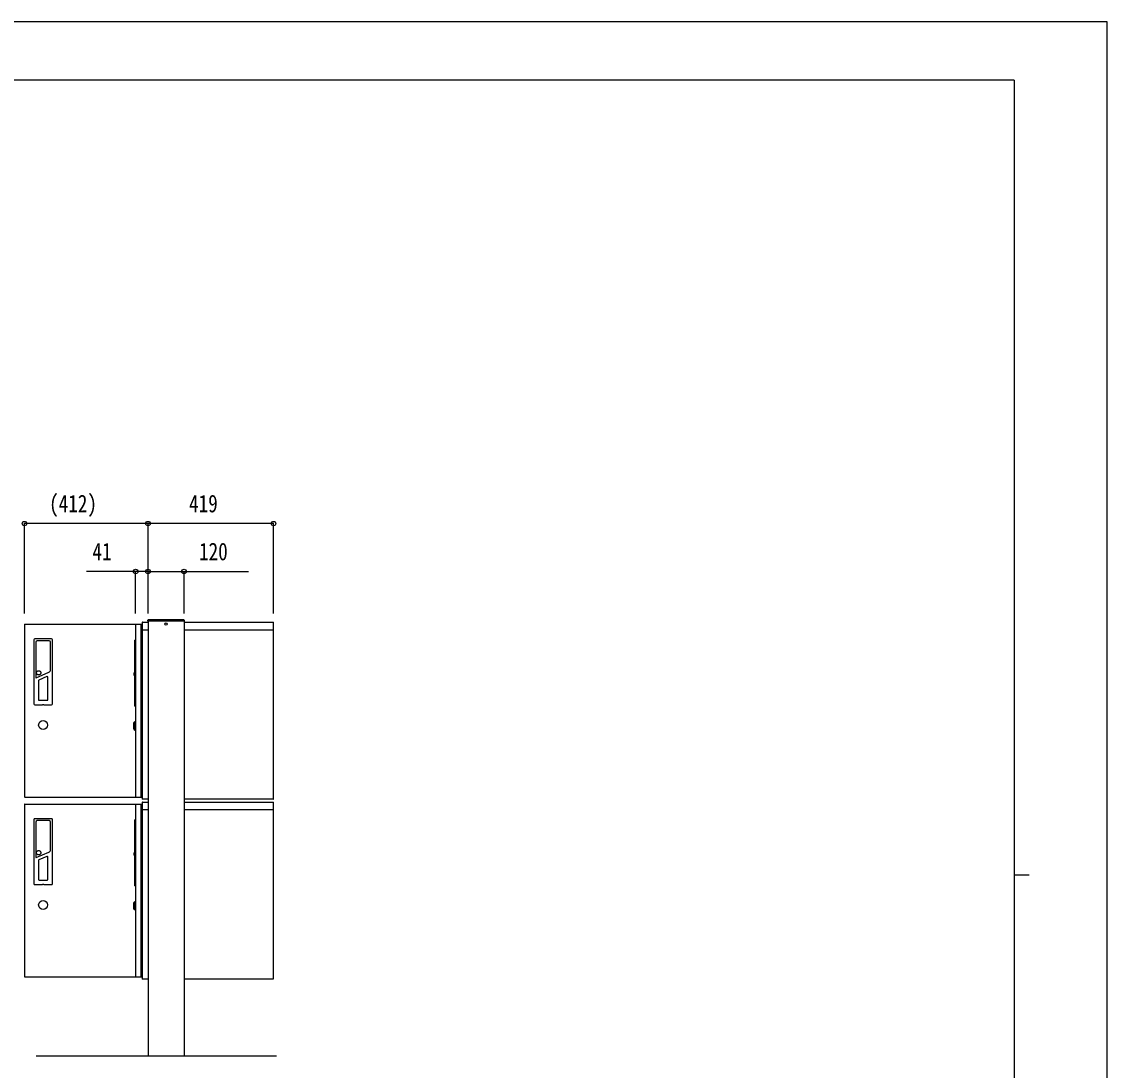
# Model space of a CAD drawing. Units: millimetres, scale not verified. Extents: x -4205 to 4205, y -2970 to 2970.
# Drawn here: x 586 to 4205, y -528 to 2970 of the extents above; entities that cross this region are included whole.
import ezdxf
from ezdxf.enums import TextEntityAlignment as Align

# ---------------------------------------------------------------- set-up
doc = ezdxf.new("R2010")
doc.units = ezdxf.units.MM
doc.header["$LTSCALE"] = 16
for name, color, linetype in [('0-3_YKK_13', 4, 'Continuous'), ('0-4_YKK_A1', 4, 'Continuous'), ('0-5_YKK_D', 6, 'Continuous'), ('0-6_YKK_ZWAK', 7, 'Continuous'), ('0-7_YSS_K', 3, 'Continuous')]:
    doc.layers.add(name, color=color, linetype=linetype)
doc.styles.add('ＭＳ ゴシック', font='')
doc.styles.get('ＭＳ ゴシック').set_extended_font_data('MS Gothic')

msp = doc.modelspace()

# ---------------------------------------------------------------- linework, layer by layer
at = {"layer": '0-3_YKK_13'}
for p, q in [((595.02, 959), (595.02, 385)), ((596.02, 960), (987.02, 960)), ((965.62, 959), (965.62, 385)), ((966.62, 960), (981.62, 960)), ((982.62, 959), (982.62, 385)), ((987.02, 950), (982.62, 950)), ((987.02, 966), (987.02, 942)), ((987.02, 942), (987.02, 940)), ((1007.02, 941), (987.02, 941)), ((988.02, 967), (988.12, 967)), ((988.09, 967), (988.02, 967)), ((988.09, 967), (988.08, 967.08)), ((988.09, 967), (1007.02, 967)), ((1006.52, 971), (1006.71, 974.12)), ((1007.52, 971), (1006.52, 971)), ((1126.52, 971), (1007.52, 971)), ((1008.71, 976), (1125.33, 976)), ((1127.52, 971), (1126.52, 971)), ((1127.02, 967), (1424.62, 967)), ((1425.62, 941), (1127.02, 941)), ((1127.33, 974.12), (1127.52, 971)), ((1424.62, 967), (1425.01, 966.92)), ((1425.62, 378), (1425.62, 966.06)), ((626.42, 908.76), (626.42, 694.76)), ((685.42, 911.76), (629.42, 911.76)), ((677.32, 905.17), (637.52, 905.17)), ((688.42, 694.76), (688.42, 908.76)), ((964.62, 907.5), (962.62, 907.5)), ((962.62, 904.5), (962.62, 907.5)), ((964.62, 904.5), (964.62, 907.5)), ((964.62, 906.5), (965.62, 906.5)), ((987.02, 940), (987.02, 379)), ((632.61, 900.26), (632.61, 782.72)), ((682.23, 809.04), (682.23, 900.26)), ((962.62, 690.5), (962.62, 904.5)), ((964.62, 690.5), (964.62, 904.5)), ((633.88, 781.88), (676.21, 799.92)), ((962.34, 800.5), (962.19, 800.48)), ((962.62, 800.51), (962.34, 800.5)), ((641.42, 771.44), (641.42, 709.26)), ((669.94, 785.58), (643.25, 774.2)), ((673.42, 709.26), (673.42, 783.28)), ((960.82, 788.32), (960.88, 788.17)), ((961.29, 787.92), (962.62, 787.89)), ((629.42, 691.76), (655.42, 691.76)), ((643.92, 706.76), (670.92, 706.76)), ((655.42, 691.76), (655.42, 691.78)), ((659.42, 691.78), (655.42, 691.78)), ((659.42, 691.76), (659.42, 691.78)), ((659.42, 691.78), (685.42, 691.78)), ((659.42, 691.76), (685.42, 691.76)), ((962.62, 687.5), (962.62, 690.5)), ((964.62, 687.5), (964.62, 690.5)), ((964.62, 688.2), (965.62, 688.2)), ((962.62, 687.5), (964.62, 687.5)), ((959.62, 626.5), (958.82, 625.7)), ((958.82, 625.7), (958.82, 622.6)), ((958.82, 622.6), (958.84, 622.51)), ((958.82, 619.4), (958.83, 619.45)), ((958.82, 619.4), (958.82, 616.3)), ((958.82, 616.3), (959.62, 615.5)), ((958.83, 619.46), (958.83, 619.45)), ((959.12, 622.3), (959.52, 622.3)), ((959.52, 619.7), (959.12, 619.7)), ((959.52, 622.3), (959.52, 622.25)), ((959.52, 622.25), (959.62, 622.25)), ((959.52, 622.25), (959.52, 619.75)), ((959.52, 619.75), (959.52, 619.7)), ((959.62, 619.75), (959.52, 619.75)), ((959.62, 610.3), (959.62, 631.7)), ((959.92, 621), (959.92, 632)), ((959.92, 610), (959.92, 621)), ((965.22, 636), (960.32, 632.6)), ((960.32, 632.6), (960.32, 609.4)), ((965.52, 636), (965.22, 636)), ((965.22, 636), (965.22, 606)), ((965.52, 636), (965.52, 606)), ((965.62, 630.92), (965.52, 630.92)), ((965.52, 629.84), (965.62, 629.84)), ((965.62, 628.76), (965.52, 628.76)), ((965.62, 628.41), (965.52, 628.41)), ((959.62, 610.3), (959.92, 610)), ((959.92, 610), (960.32, 610)), ((960.32, 609.4), (965.22, 606)), ((965.22, 606), (965.52, 606)), ((965.62, 611.08), (965.52, 611.08)), ((596.02, 384), (987.02, 384)), ((966.62, 384), (981.62, 384)), ((987.02, 394), (982.62, 394)), ((987.02, 366), (987.02, 342)), ((988.02, 378), (988.02, 377)), ((1007.02, 377), (988.02, 377)), ((988.02, 367), (988.12, 367)), ((988.09, 367), (988.02, 367)), ((988.09, 367), (988.08, 367.08)), ((988.09, 367), (1007.02, 367)), ((1424.55, 377), (1127.02, 377)), ((1127.02, 367), (1424.62, 367)), ((1424.55, 377), (1424.62, 377)), ((1424.62, 367), (1425.01, 366.92)), ((1425.62, 378), (1425.55, 377.62)), ((1425.62, -222), (1425.62, 366.06)), ((595.02, 359), (595.02, -215)), ((596.02, 360), (987.02, 360)), ((965.62, 359), (965.62, -215)), ((966.62, 360), (981.62, 360)), ((982.62, 359), (982.62, -215)), ((987.02, 350), (982.62, 350)), ((987.02, 342), (987.02, 340)), ((1007.02, 341), (987.02, 341)), ((987.02, 340), (987.02, -221)), ((1425.62, 341), (1127.02, 341)), ((626.42, 308.76), (626.42, 94.76)), ((685.42, 311.76), (629.42, 311.76)), ((632.61, 300.26), (632.61, 182.72)), ((677.32, 305.17), (637.52, 305.17)), ((682.23, 209.04), (682.23, 300.26)), ((688.42, 94.76), (688.42, 308.76)), ((964.62, 307.5), (962.62, 307.5)), ((962.62, 304.5), (962.62, 307.5)), ((962.62, 90.5), (962.62, 304.5)), ((964.62, 304.5), (964.62, 307.5)), ((964.62, 306.5), (965.62, 306.5)), ((964.62, 90.5), (964.62, 304.5)), ((633.88, 181.88), (676.21, 199.92)), ((669.94, 185.58), (643.25, 174.2)), ((673.42, 109.26), (673.42, 183.28)), ((960.82, 188.32), (960.88, 188.17)), ((961.29, 187.92), (962.62, 187.89)), ((962.34, 200.5), (962.19, 200.48)), ((962.62, 200.51), (962.34, 200.5)), ((641.42, 171.44), (641.42, 109.26)), ((629.42, 91.76), (655.42, 91.76)), ((643.92, 106.76), (670.92, 106.76)), ((655.42, 91.76), (655.42, 91.78)), ((659.42, 91.78), (655.42, 91.78)), ((659.42, 91.76), (659.42, 91.78)), ((659.42, 91.78), (685.42, 91.78)), ((659.42, 91.76), (685.42, 91.76)), ((962.62, 87.5), (962.62, 90.5)), ((962.62, 87.5), (964.62, 87.5)), ((964.62, 87.5), (964.62, 90.5)), ((964.62, 88.2), (965.62, 88.2)), ((959.62, 26.5), (958.82, 25.7)), ((958.82, 25.7), (958.82, 22.6)), ((958.82, 22.6), (958.84, 22.51)), ((958.82, 19.4), (958.83, 19.45)), ((958.82, 19.4), (958.82, 16.3)), ((958.82, 16.3), (959.62, 15.5)), ((958.83, 19.46), (958.83, 19.45)), ((959.12, 22.3), (959.52, 22.3)), ((959.52, 19.7), (959.12, 19.7)), ((959.52, 22.3), (959.52, 22.25)), ((959.52, 22.25), (959.62, 22.25)), ((959.52, 22.25), (959.52, 19.75)), ((959.52, 19.75), (959.52, 19.7)), ((959.62, 19.75), (959.52, 19.75)), ((959.62, 10.3), (959.62, 31.7)), ((959.62, 10.3), (959.92, 10)), ((959.92, 21), (959.92, 32)), ((959.92, 10), (959.92, 21)), ((959.92, 10), (960.32, 10)), ((965.22, 36), (960.32, 32.6)), ((960.32, 32.6), (960.32, 9.4)), ((960.32, 9.4), (965.22, 6)), ((965.52, 36), (965.22, 36)), ((965.22, 36), (965.22, 6)), ((965.22, 6), (965.52, 6)), ((965.52, 36), (965.52, 6)), ((965.62, 30.92), (965.52, 30.92)), ((965.52, 29.84), (965.62, 29.84)), ((965.62, 28.76), (965.52, 28.76)), ((965.62, 28.41), (965.52, 28.41)), ((965.62, 11.08), (965.52, 11.08)), ((596.02, -216), (987.02, -216)), ((966.62, -216), (981.62, -216)), ((987.02, -206), (982.62, -206)), ((988.02, -222), (988.02, -223)), ((1007.02, -223), (988.02, -223)), ((1424.55, -223), (1127.02, -223)), ((1424.55, -223), (1424.62, -223)), ((1425.62, -222), (1425.55, -222.38))]:
    msp.add_line(p, q, dxfattribs=at)
for points in [[(1424.62, 967), (1424.62, 966.99), (1424.62, 966.99), (1424.62, 966.98), (1424.61, 966.97), (1424.61, 966.97), (1424.61, 966.96), (1424.61, 966.95), (1424.61, 966.94), (1424.6, 966.92)], [(1425.62, 966), (1425.62, 966.04), (1425.61, 966.08), (1425.61, 966.12), (1425.6, 966.16), (1425.6, 966.2), (1425.59, 966.23), (1425.58, 966.27), (1425.57, 966.31), (1425.56, 966.35), (1425.55, 966.38), (1425.53, 966.42), (1425.52, 966.45), (1425.5, 966.49), (1425.48, 966.52), (1425.46, 966.56), (1425.43, 966.59), (1425.41, 966.62), (1425.38, 966.65), (1425.36, 966.68), (1425.33, 966.71), (1425.3, 966.73), (1425.27, 966.76), (1425.24, 966.79), (1425.21, 966.81), (1425.18, 966.83), (1425.14, 966.85), (1425.11, 966.87), (1425.08, 966.89), (1425.04, 966.91), (1425.01, 966.92)], [(642.32, 790.98), (641.57, 791.01), (640.84, 791.13), (640.11, 791.32), (639.41, 791.59), (638.74, 791.94), (638.11, 792.35), (637.52, 792.82), (636.99, 793.35), (636.51, 793.94), (636.1, 794.57), (635.76, 795.25), (635.48, 795.96), (635.29, 796.69), (635.17, 797.44), (635.13, 798.19), (635.17, 798.95), (635.29, 799.7), (635.48, 800.43), (635.75, 801.14), (636.1, 801.81), (636.51, 802.45), (636.98, 803.03), (637.52, 803.57), (638.1, 804.04), (638.73, 804.45), (639.41, 804.8), (640.11, 805.06), (640.84, 805.26), (641.57, 805.38), (642.32, 805.42), (643.07, 805.38), (643.81, 805.26), (644.53, 805.07), (645.24, 804.8), (645.91, 804.45), (646.54, 804.04), (647.12, 803.57), (647.66, 803.04), (648.13, 802.45)], [(648.13, 802.45), (648.55, 801.81), (648.89, 801.14), (649.16, 800.43), (649.36, 799.7), (649.47, 798.95), (649.51, 798.2), (649.47, 797.44), (649.36, 796.69), (649.16, 795.96), (648.89, 795.25), (648.55, 794.58), (648.13, 793.94), (647.66, 793.36), (647.13, 792.82), (646.54, 792.35), (645.91, 791.94), (645.24, 791.59), (644.53, 791.33), (643.81, 791.13), (643.07, 791.01), (642.32, 790.98)], [(960.5, 790.74), (960.51, 790.95), (960.57, 791.56), (960.65, 792.5), (960.75, 793.65), (960.86, 794.87), (960.96, 796.01), (961.04, 796.95), (961.09, 797.56), (961.11, 797.77)], [(961.88, 800.18), (961.89, 800.19), (961.89, 800.21), (961.9, 800.22), (961.91, 800.23), (961.91, 800.25), (961.92, 800.26), (961.93, 800.27), (961.93, 800.28), (961.94, 800.29), (961.95, 800.31), (961.96, 800.32), (961.97, 800.33), (961.98, 800.34), (961.99, 800.35), (962, 800.36), (962.01, 800.37), (962.02, 800.38), (962.03, 800.39), (962.05, 800.4), (962.06, 800.41), (962.07, 800.42), (962.08, 800.43), (962.1, 800.43), (962.11, 800.44), (962.12, 800.45), (962.14, 800.45), (962.15, 800.46), (962.16, 800.47), (962.18, 800.47), (962.19, 800.48)], [(961.3, 787.92), (961.28, 787.92), (961.27, 787.92), (961.25, 787.92), (961.23, 787.93), (961.22, 787.93), (961.2, 787.93), (961.19, 787.93), (961.17, 787.94), (961.15, 787.94), (961.14, 787.95), (961.12, 787.95), (961.11, 787.96), (961.09, 787.97), (961.07, 787.97), (961.06, 787.98), (961.04, 787.99), (961.03, 788), (961.02, 788.01), (961, 788.02), (960.99, 788.03), (960.97, 788.05), (960.96, 788.06), (960.95, 788.07), (960.94, 788.08), (960.93, 788.1), (960.91, 788.11), (960.9, 788.12), (960.89, 788.14), (960.88, 788.15), (960.88, 788.17)], [(959.09, 619.7), (959.08, 619.7), (959.07, 619.7), (959.06, 619.69), (959.05, 619.69), (959.05, 619.69), (959.04, 619.69), (959.03, 619.68), (959.02, 619.68), (959.01, 619.68), (959, 619.68), (958.99, 619.67), (958.98, 619.67), (958.97, 619.66), (958.96, 619.65), (958.95, 619.65), (958.94, 619.64), (958.93, 619.63), (958.93, 619.63), (958.92, 619.62), (958.91, 619.61), (958.9, 619.6), (958.89, 619.59), (958.89, 619.58), (958.88, 619.57), (958.87, 619.56), (958.86, 619.55), (958.86, 619.54), (958.85, 619.53), (958.85, 619.52), (958.84, 619.51), (958.84, 619.5), (958.84, 619.5), (958.84, 619.49), (958.84, 619.49), (958.83, 619.48), (958.83, 619.48), (958.83, 619.47), (958.83, 619.46), (958.83, 619.46)], [(959.12, 622.3), (959.11, 622.3), (959.1, 622.3), (959.08, 622.31), (959.07, 622.31), (959.06, 622.31), (959.04, 622.31), (959.03, 622.32), (959.02, 622.32), (959.01, 622.32), (958.99, 622.33), (958.98, 622.33), (958.97, 622.34), (958.96, 622.35), (958.95, 622.36), (958.94, 622.36), (958.93, 622.37), (958.92, 622.38), (958.91, 622.39), (958.9, 622.4), (958.89, 622.41), (958.88, 622.42), (958.88, 622.43), (958.87, 622.44), (958.86, 622.45), (958.86, 622.46), (958.85, 622.46), (958.85, 622.47), (958.84, 622.49), (958.84, 622.5), (958.84, 622.51)], [(959.09, 619.7), (959.11, 619.7), (959.12, 619.7), (959.12, 619.7), (959.12, 619.7)], [(960.32, 632), (959.92, 632), (959.62, 631.7)], [(1424.62, 367), (1424.62, 366.99), (1424.62, 366.99), (1424.62, 366.98), (1424.61, 366.97), (1424.61, 366.97), (1424.61, 366.96), (1424.61, 366.95), (1424.61, 366.94), (1424.6, 366.92)], [(1424.62, 377), (1424.66, 377), (1424.7, 377.01), (1424.74, 377.01), (1424.78, 377.02), (1424.82, 377.03), (1424.86, 377.03), (1424.89, 377.04), (1424.93, 377.05), (1424.97, 377.06), (1425.01, 377.08), (1425.04, 377.09), (1425.08, 377.11), (1425.11, 377.13), (1425.14, 377.15), (1425.18, 377.17), (1425.21, 377.19), (1425.24, 377.21), (1425.27, 377.24), (1425.3, 377.27), (1425.33, 377.29), (1425.36, 377.32), (1425.38, 377.35), (1425.41, 377.38), (1425.43, 377.41), (1425.46, 377.44), (1425.48, 377.48), (1425.5, 377.51), (1425.52, 377.55), (1425.53, 377.58), (1425.55, 377.62)], [(1425.62, 366), (1425.62, 366.04), (1425.61, 366.08), (1425.61, 366.12), (1425.6, 366.16), (1425.6, 366.2), (1425.59, 366.23), (1425.58, 366.27), (1425.57, 366.31), (1425.56, 366.35), (1425.55, 366.38), (1425.53, 366.42), (1425.52, 366.45), (1425.5, 366.49), (1425.48, 366.52), (1425.46, 366.56), (1425.43, 366.59), (1425.41, 366.62), (1425.38, 366.65), (1425.36, 366.68), (1425.33, 366.71), (1425.3, 366.73), (1425.27, 366.76), (1425.24, 366.79), (1425.21, 366.81), (1425.18, 366.83), (1425.14, 366.85), (1425.11, 366.87), (1425.08, 366.89), (1425.04, 366.91), (1425.01, 366.92)], [(642.32, 190.98), (641.57, 191.01), (640.84, 191.13), (640.11, 191.32), (639.41, 191.59), (638.74, 191.94), (638.11, 192.35), (637.52, 192.82), (636.99, 193.35), (636.51, 193.94), (636.1, 194.57), (635.76, 195.25), (635.48, 195.96), (635.29, 196.69), (635.17, 197.44), (635.13, 198.19), (635.17, 198.95), (635.29, 199.7), (635.48, 200.43), (635.75, 201.14), (636.1, 201.81), (636.51, 202.45), (636.98, 203.03), (637.52, 203.57), (638.1, 204.04), (638.73, 204.45), (639.41, 204.8), (640.11, 205.06), (640.84, 205.26), (641.57, 205.38), (642.32, 205.42), (643.07, 205.38), (643.81, 205.26), (644.53, 205.07), (645.24, 204.8), (645.91, 204.45), (646.54, 204.04), (647.12, 203.57), (647.66, 203.04), (648.13, 202.45)], [(648.13, 202.45), (648.55, 201.81), (648.89, 201.14), (649.16, 200.43), (649.36, 199.7), (649.47, 198.95), (649.51, 198.2), (649.47, 197.44), (649.36, 196.69), (649.16, 195.96), (648.89, 195.25), (648.55, 194.58), (648.13, 193.94), (647.66, 193.36), (647.13, 192.82), (646.54, 192.35), (645.91, 191.94), (645.24, 191.59), (644.53, 191.33), (643.81, 191.13), (643.07, 191.01), (642.32, 190.98)], [(960.5, 190.74), (960.51, 190.95), (960.57, 191.56), (960.65, 192.5), (960.75, 193.65), (960.86, 194.87), (960.96, 196.01), (961.04, 196.95), (961.09, 197.56), (961.11, 197.77)], [(961.3, 187.92), (961.28, 187.92), (961.27, 187.92), (961.25, 187.92), (961.23, 187.93), (961.22, 187.93), (961.2, 187.93), (961.19, 187.93), (961.17, 187.94), (961.15, 187.94), (961.14, 187.95), (961.12, 187.95), (961.11, 187.96), (961.09, 187.97), (961.07, 187.97), (961.06, 187.98), (961.04, 187.99), (961.03, 188), (961.02, 188.01), (961, 188.02), (960.99, 188.03), (960.97, 188.05), (960.96, 188.06), (960.95, 188.07), (960.94, 188.08), (960.93, 188.1), (960.91, 188.11), (960.9, 188.12), (960.89, 188.14), (960.88, 188.15), (960.88, 188.17)], [(961.88, 200.18), (961.89, 200.19), (961.89, 200.21), (961.9, 200.22), (961.91, 200.23), (961.91, 200.25), (961.92, 200.26), (961.93, 200.27), (961.93, 200.28), (961.94, 200.29), (961.95, 200.31), (961.96, 200.32), (961.97, 200.33), (961.98, 200.34), (961.99, 200.35), (962, 200.36), (962.01, 200.37), (962.02, 200.38), (962.03, 200.39), (962.05, 200.4), (962.06, 200.41), (962.07, 200.42), (962.08, 200.43), (962.1, 200.43), (962.11, 200.44), (962.12, 200.45), (962.14, 200.45), (962.15, 200.46), (962.16, 200.47), (962.18, 200.47), (962.19, 200.48)], [(959.09, 19.7), (959.08, 19.7), (959.07, 19.7), (959.06, 19.69), (959.05, 19.69), (959.05, 19.69), (959.04, 19.69), (959.03, 19.68), (959.02, 19.68), (959.01, 19.68), (959, 19.68), (958.99, 19.67), (958.98, 19.67), (958.97, 19.66), (958.96, 19.65), (958.95, 19.65), (958.94, 19.64), (958.93, 19.63), (958.93, 19.63), (958.92, 19.62), (958.91, 19.61), (958.9, 19.6), (958.89, 19.59), (958.89, 19.58), (958.88, 19.57), (958.87, 19.56), (958.86, 19.55), (958.86, 19.54), (958.85, 19.53), (958.85, 19.52), (958.84, 19.51), (958.84, 19.5), (958.84, 19.5), (958.84, 19.49), (958.84, 19.49), (958.83, 19.48), (958.83, 19.48), (958.83, 19.47), (958.83, 19.46), (958.83, 19.46)], [(959.12, 22.3), (959.11, 22.3), (959.1, 22.3), (959.08, 22.31), (959.07, 22.31), (959.06, 22.31), (959.04, 22.31), (959.03, 22.32), (959.02, 22.32), (959.01, 22.32), (958.99, 22.33), (958.98, 22.33), (958.97, 22.34), (958.96, 22.35), (958.95, 22.36), (958.94, 22.36), (958.93, 22.37), (958.92, 22.38), (958.91, 22.39), (958.9, 22.4), (958.89, 22.41), (958.88, 22.42), (958.88, 22.43), (958.87, 22.44), (958.86, 22.45), (958.86, 22.46), (958.85, 22.46), (958.85, 22.47), (958.84, 22.49), (958.84, 22.5), (958.84, 22.51)], [(959.09, 19.7), (959.11, 19.7), (959.12, 19.7), (959.12, 19.7), (959.12, 19.7)], [(960.32, 32), (959.92, 32), (959.62, 31.7)], [(1424.62, -223), (1424.66, -223), (1424.7, -222.99), (1424.74, -222.99), (1424.78, -222.98), (1424.82, -222.97), (1424.86, -222.97), (1424.89, -222.96), (1424.93, -222.95), (1424.97, -222.94), (1425.01, -222.92), (1425.04, -222.91), (1425.08, -222.89), (1425.11, -222.87), (1425.14, -222.85), (1425.18, -222.83), (1425.21, -222.81), (1425.24, -222.79), (1425.27, -222.76), (1425.3, -222.73), (1425.33, -222.71), (1425.36, -222.68), (1425.38, -222.65), (1425.41, -222.62), (1425.43, -222.59), (1425.46, -222.56), (1425.48, -222.52), (1425.5, -222.49), (1425.52, -222.45), (1425.53, -222.42), (1425.55, -222.38)]]:
    msp.add_lwpolyline(points, dxfattribs=at)
for centre, radius in [((1067.02, 961), 3.75), ((657.42, 623.96), 15), ((657.42, 23.96), 15)]:
    msp.add_circle(centre, radius, dxfattribs=at)
for centre, radius, start, end in [((596.02, 959), 1, 90, 180), ((966.62, 959), 1, 90, 180), ((981.62, 959), 1, 0, 90), ((988.02, 966), 1, 90, 180), ((1008.71, 974), 2, 90, 176.5), ((1125.33, 974), 2, 3.5, 90), ((629.42, 908.76), 3, 90, 180), ((637.52, 900.26), 4.91, 90, 180), ((677.32, 900.26), 4.91, 0, 90), ((685.42, 908.76), 3, 0, 90), ((672.32, 809.04), 9.91, 293.08513, 0), ((961.61, 797.73), 0.5, 165.27491, 175), ((981.82, 792.42), 21.4, 158.72378, 165.27491), ((633.52, 782.72), 0.907, 180, 293.08513), ((644.42, 771.44), 3, 113.08513, 180), ((670.92, 783.28), 2.5, 0, 113.08513), ((960.99, 790.7), 0.5, 175, 184.72509), ((981.82, 792.42), 21.4, 184.72509, 191.0247), ((629.42, 694.76), 3, 180, 270), ((643.92, 709.26), 2.5, 180, 270), ((670.92, 709.26), 2.5, 270, 0), ((685.42, 694.76), 3, 270, 0), ((596.02, 385), 1, 180, 270), ((966.62, 385), 1, 180, 270), ((981.62, 385), 1, 270, 0), ((988.02, 379), 1, 180, 270), ((988.02, 366), 1, 90, 180), ((596.02, 359), 1, 90, 180), ((966.62, 359), 1, 90, 180), ((981.62, 359), 1, 0, 90), ((629.42, 308.76), 3, 90, 180), ((637.52, 300.26), 4.91, 90, 180), ((677.32, 300.26), 4.91, 0, 90), ((685.42, 308.76), 3, 0, 90), ((633.52, 182.72), 0.907, 180, 293.08513), ((670.92, 183.28), 2.5, 0, 113.08513), ((672.32, 209.04), 9.91, 293.08513, 0), ((960.99, 190.7), 0.5, 175, 184.72509), ((981.82, 192.42), 21.4, 184.72509, 191.0247), ((961.61, 197.73), 0.5, 165.27491, 175), ((981.82, 192.42), 21.4, 158.72378, 165.27491), ((644.42, 171.44), 3, 113.08513, 180), ((643.92, 109.26), 2.5, 180, 270), ((670.92, 109.26), 2.5, 270, 0), ((629.42, 94.76), 3, 180, 270), ((685.42, 94.76), 3, 270, 0), ((596.02, -215), 1, 180, 270), ((966.62, -215), 1, 180, 270), ((981.62, -215), 1, 270, 0), ((988.02, -221), 1, 180, 270)]:
    msp.add_arc(centre, radius, start, end, dxfattribs=at)
at = {"layer": '0-4_YKK_A1'}
msp.add_line((1127.02, 971), (1127.02, -480), dxfattribs=at)
msp.add_lwpolyline([(1007.02, 971), (1007.02, 967.5), (1007.02, -480)], dxfattribs=at)
at = {"layer": '0-5_YKK_D'}
for p, q in [((595.02, 996), (595.02, 1297)), ((1007.02, 1296), (595.02, 1296)), ((1007.02, 996), (1007.02, 1297)), ((1007.02, 996), (1007.02, 1297)), ((1425.62, 1296), (1007.02, 1296)), ((1425.62, 996), (1425.62, 1297)), ((965.62, 996), (965.62, 1137)), ((1007.02, 996), (1007.02, 1137)), ((1007.02, 996), (1007.02, 1137)), ((1127.02, 996), (1127.02, 1137))]:
    msp.add_line(p, q, dxfattribs=at)
for points in [[(1007.02, 1136), (965.62, 1136), (801.76, 1136)], [(1007.02, 1136), (1127.02, 1136), (1342.09, 1136)]]:
    msp.add_lwpolyline(points, dxfattribs=at)
for centre in [(595.02, 1296), (1007.02, 1296), (1007.02, 1296), (1425.62, 1296), (965.62, 1136), (1007.02, 1136), (1007.02, 1136), (1127.02, 1136)]:
    msp.add_circle(centre, 7.5, dxfattribs=at)
at = {"layer": '0-6_YKK_ZWAK'}
for p, q in [((3895.02, 2775), (-3904.98, 2775)), ((3895.02, 2775), (3895.02, -2525)), ((3895.02, 125), (3945.02, 125))]:
    msp.add_line(p, q, dxfattribs=at)
msp.add_lwpolyline([(-4205, -2970), (4205, -2970), (4205, 2970), (-4205, 2970)], close=True, dxfattribs=at)
at = {"layer": '0-7_YSS_K'}
msp.add_line((1435.57, -480), (634.41, -480), dxfattribs=at)

# ---------------------------------------------------------------- texts
at = {"layer": '0-5_YKK_D', "style": 'ＭＳ ゴシック', "width": 0.8}
for s, p in [('(412)', (677.29, 1316)), ('419', (1143.79, 1316)), ('41', (821.76, 1156)), ('120', (1177.02, 1156))]:
    msp.add_text(s, height=58.65, dxfattribs=at).set_placement(p, align=Align.BOTTOM_LEFT)

doc.saveas('drawing.dxf')
